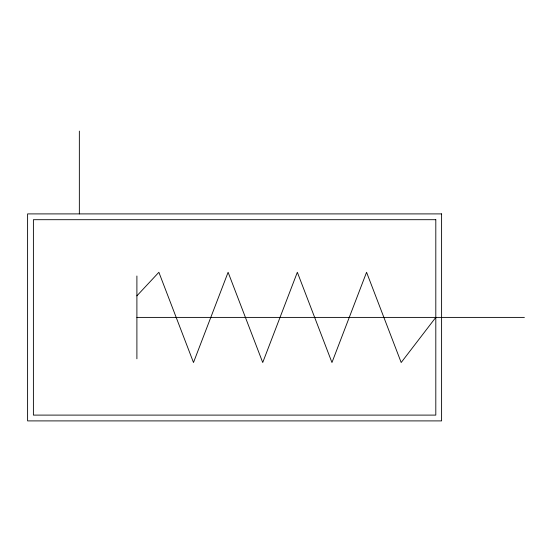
<?xml version="1.0" encoding="UTF-8"?>
<svg xmlns="http://www.w3.org/2000/svg" width="552" height="552" viewBox="0 0 552 552"><rect width="100%" height="100%" fill="white"/><g stroke="black" fill="none" stroke-linecap="round" stroke-linejoin="round"><path stroke-width="0.83" d="M435.804 317.4L401.187 362.512L366.569 272.288L331.959 362.512L297.342 272.288L262.724 362.512L228.107 272.288L193.49 362.512L158.879 272.288L136.896 295.837M136.896 317.4L524.4 317.4M136.896 276L136.896 358.8M79.35 131.1L79.35 213.9M441.6 213.9L27.6 213.9L27.6 420.9L441.6 420.9L441.6 213.9M435.804 219.696L33.396 219.696L33.396 415.104L435.804 415.104L435.804 219.696"/></g></svg>
